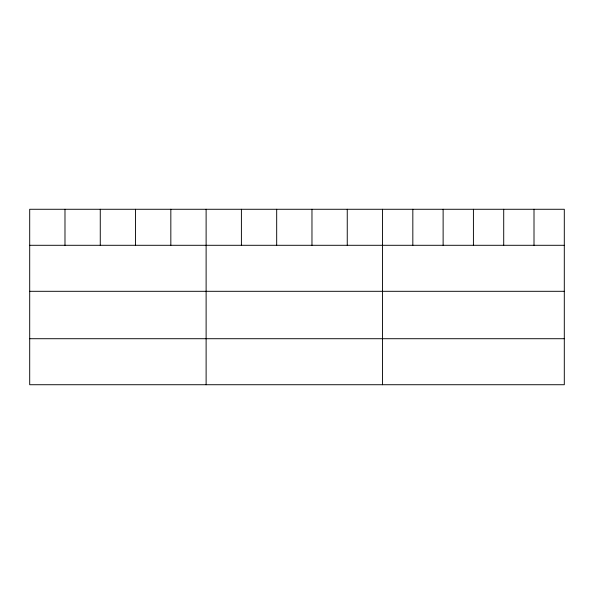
<?xml version="1.0" encoding="UTF-8"?>
<svg xmlns="http://www.w3.org/2000/svg" width="594" height="594" viewBox="0 0 594 594"><rect width="100%" height="100%" fill="white"/><g stroke="black" fill="none" stroke-linecap="round" stroke-linejoin="round"><path stroke-width="0.89" d="M564.3 245.292L564.3 384.726L29.7 384.726L29.7 209.274L564.3 209.274L564.3 245.292L29.7 245.292M29.7 291.305L564.3 291.305M29.7 338.714L564.3 338.714M534.006 209.274L534.006 245.292M503.712 209.274L503.712 245.292M473.418 209.274L473.418 245.292M443.124 209.274L443.124 245.292M412.83 209.274L412.83 245.292M382.536 209.274L382.536 384.726M347.252 209.274L347.252 245.292M311.969 209.274L311.969 245.292M276.685 209.274L276.685 245.292M241.402 209.274L241.402 245.292M206.118 209.274L206.118 384.726M170.834 209.274L170.834 245.292M135.551 209.274L135.551 245.292M100.267 209.274L100.267 245.292M64.984 209.274L64.984 245.292"/></g></svg>
